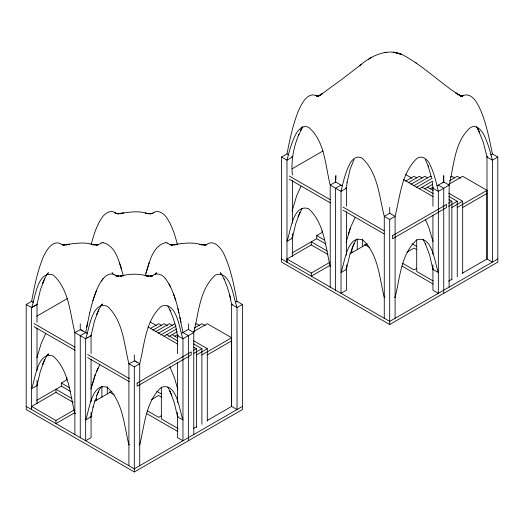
<?xml version="1.0" encoding="UTF-8"?>
<svg xmlns="http://www.w3.org/2000/svg" width="524" height="524" viewBox="0 0 524 524"><rect width="100%" height="100%" fill="white"/><g stroke="black" fill="none" stroke-linecap="round" stroke-linejoin="round"><path stroke-width="0.79" d="M62.461 244.99C53.317 237.562 45.247 251.474 42.555 258.889C37.099 272.506 34.368 287.001 31.604 301.346L26.2 304.47L26.2 409.545L134.314 471.967L242.429 409.545L242.435 304.47L237.025 301.346C233.992 285.875 231.189 270.102 224.632 255.647C221.966 248.966 213.844 238.138 206.174 244.99M37.014 403.978L37.014 380.326M37.014 370.534L37.014 328.122M37.014 322.411L37.014 304.47L40.322 290.158L44.632 278.702L42.739 283.13L43.053 282.39M74.853 434.514L74.853 332.557C69.961 313.064 69.096 289.294 53.232 275.028C37.564 269.552 35.193 298.333 31.604 307.588L31.604 409.545L31.604 406.421L55.93 392.378L73.308 402.412M80.257 437.632L80.257 335.681L85.661 332.557L89.709 312.887M80.257 323.767L80.257 329.439L87.357 333.533M91.065 412.349L91.065 437.632L85.661 440.75L85.661 338.799C89.257 329.544 91.615 300.763 107.289 306.239C123.153 320.505 124.018 344.275 128.911 363.767L128.911 465.718M91.065 401.744L91.065 359.333M91.065 353.621L91.065 335.681L94.385 321.369L98.689 309.913L96.802 314.341L97.117 313.601M134.314 471.967L134.314 366.885L128.911 363.767L134.655 360.839M134.314 354.977L134.314 360.65L139.725 363.767L139.725 465.718M177.564 412.349L177.564 437.638L182.968 440.756L182.968 338.799C179.378 329.55 177.014 300.763 161.346 306.239C145.482 320.505 144.617 344.275 139.725 363.767L134.314 366.885M177.564 402.563L177.564 362.595M177.564 353.628L177.564 335.681L175.488 325.633M188.371 440.756L188.378 335.681L182.968 332.563C178.953 314.197 176.712 294.226 165.427 278.585M193.782 434.514L193.782 332.563L188.378 329.439L188.378 323.767M230.698 299.335L229.551 294.423L231.621 304.47L231.621 406.421L207.294 420.471M315.644 95.316L317.374 96.128C307.654 90.796 301.202 104.302 298.182 111.52C292.746 125.138 289.844 139.587 286.975 153.912L281.571 157.036L281.565 262.111L389.686 324.526L497.8 262.111L497.8 157.03L492.396 153.912C489.527 139.581 486.626 125.138 481.183 111.52C478.098 104.538 472.379 91.608 462.784 95.722M292.379 256.544L292.379 233.704M292.379 223.1L292.379 180.688M292.379 174.977C290.944 161.091 293.414 147.296 298.89 134.53L298.556 135.336L302.807 126.546M330.218 287.073L330.218 185.123C325.345 165.839 324.965 141.336 308.859 127.496C303.121 124.254 297.783 129.978 295.549 134.812C291.449 142.777 289.202 151.528 286.975 160.154L286.975 262.111L286.975 258.987L311.302 244.944L327.985 254.572M335.622 290.198L335.622 188.24L341.032 185.123M346.436 264.915L346.436 290.198L341.026 293.316L341.026 191.365C343.128 182.49 345.126 173.464 349.128 165.217C351.1 160.161 356.851 154.501 362.405 158.412C377.974 173.097 379.245 196.677 384.275 216.333L384.275 318.284M346.436 255.123L346.436 211.899M346.436 206.187L346.436 188.24L347.098 182.031M389.686 324.526L389.686 219.451L384.275 216.333L389.686 213.209L389.686 207.439M395.089 318.284L395.089 216.333C400.126 196.677 401.397 173.09 416.966 158.412C422.521 154.501 428.272 160.161 430.243 165.217C434.239 173.464 436.243 182.49 438.339 191.365L438.339 293.322L432.929 290.198L432.929 264.915M432.929 254.31L432.935 215.161M432.935 206.187L432.935 188.247L432.274 182.031M443.743 293.322L443.743 188.247L438.339 185.123M449.147 287.08L449.147 185.123C454.02 165.846 454.406 141.342 470.513 127.496C476.251 124.254 481.582 129.978 483.822 134.812C487.916 142.777 490.169 151.528 492.396 160.154L492.396 262.105L486.986 258.987L486.993 157.03L483.39 142.521L477.6 128.328L479.689 132.611L479.231 131.675M443.848 175.802L443.743 181.998L436.983 185.902M345.761 187.854L346.436 188.24L341.026 191.365L330.218 185.123L335.622 181.998L336.074 175.664M75.528 413.318L74.853 413.705C69.961 394.212 69.096 370.442 53.232 356.176C37.564 350.7 35.2 379.481 31.61 388.736L37.014 385.618L40.328 371.306L44.632 359.85L42.745 364.278L43.06 363.538M129.585 444.529L128.911 444.915C124.018 425.423 123.153 401.653 107.289 387.387C91.621 381.911 89.257 410.692 85.667 419.947L91.071 416.829L93.148 406.781L93.069 407.115L95.623 398.725M330.899 265.878L330.218 266.271C325.325 246.778 324.461 223.001 308.603 208.742C292.929 203.266 290.565 232.047 286.975 241.302L292.379 238.184L295.693 223.872L299.997 212.417L298.11 216.844L298.425 216.104M384.957 297.088L384.282 297.481C379.383 277.989 378.524 254.212 362.66 239.953C346.986 234.477 344.622 263.258 341.032 272.513L346.436 269.395L349.75 255.083L354.054 243.627L352.167 248.055L352.482 247.315M347.052 182.463L350.183 169.01L354.021 159.473M86.65 327.31L87.652 322.273M89.702 312.887C92.113 302.938 94.72 292.877 99.632 283.825C102.409 278.611 108.376 271.236 114.953 274.976M36.877 357.813L41.213 343.475L45.575 333.762M91.111 244.78C93.514 235.728 96.213 226.551 101.342 218.626C104.099 213.838 110.911 208.69 116.001 213.373M90.934 389.024L95.27 374.686L99.632 364.973M145.168 275.991C149.157 264.181 151.587 246.49 165.433 242.658M292.065 211.061L296.577 196.042L300.94 186.328M346.128 242.271L350.635 227.252L354.997 217.539M91.824 385.638L95.27 374.686M145.882 273.279L149.327 262.327M92.899 300.697L96.612 290.099M348.27 234.411L350.641 227.252M96.802 395.489L98.689 391.061L97.117 394.749M96.612 371.247L98.06 368.005M44.239 279.62L46.774 274.72M44.239 360.767L46.774 355.868M98.296 310.83L100.831 305.931M98.296 391.978L100.837 387.079M299.604 213.334L302.145 208.434M353.667 244.544L356.202 239.645M301.228 129.421L300.697 130.391L302.21 127.627M101.342 281.041L103.208 278.585M100.628 306.173L102.115 304.228L101.538 304.929M47.481 354.866L48.057 354.165M46.918 274.36L48.431 272.762L47.841 273.371M46.918 355.508L48.437 353.91L47.841 354.519M155.032 274.36L156.552 272.762L155.956 273.371M101.898 304.582L102.494 303.972M361.39 64.269L359.536 65.736C371.189 55.734 387.852 47.429 402.956 54.987C422.894 65.644 439.145 81.96 458.009 94.353L455.71 92.761L461.1 96.187L457.852 94.248M98.053 244.99L101.342 242.966M152.635 213.373C157.717 208.69 164.536 213.838 167.294 218.626C172.422 226.551 175.121 235.728 177.525 244.78M152.117 276.194C156.054 271.917 162.499 274.432 165.433 278.585M359.929 65.428L342.048 79.235L320.249 95.067L322.548 93.56L318.264 96.187L321.52 94.248M371.844 57.267L368.627 59.192M31.944 307.398L32.285 307.202M32.96 306.809L33.294 306.612M33.634 306.422L34.309 306.029M34.65 305.833L34.984 305.636M35.324 305.446L35.658 305.25M35.999 305.053L37.014 304.47L36.339 304.077M37.014 304.47L31.61 307.588L26.2 304.47M36.759 316.214L67.648 298.379M292.13 168.78L323.02 150.945M90.397 335.288L91.071 335.681L85.661 338.799L74.853 332.557L75.187 332.36M335.288 182.195L335.629 181.998L342.382 185.902M74.853 332.557L80.598 329.629M87.691 337.633L88.032 337.436M90.056 336.264L90.397 336.067M90.731 335.871L91.071 335.681M346.102 188.437L346.436 188.24M150.303 328.528L158.641 323.714L161.346 325.28M405.668 181.094L414.012 176.28L416.711 177.839M36.732 400.343L61.341 386.136L61.341 383.018L66.745 379.893L66.745 377.555M152.929 330.14L164.051 323.714L167.425 325.666M292.097 252.909L316.706 238.702L316.706 235.584L322.109 232.459L322.109 230.901M408.294 182.699L419.416 176.28L422.121 177.839M155.556 331.744L169.455 323.714L172.835 325.666M410.921 184.304L424.82 176.28L427.525 177.839M158.183 333.349L174.859 323.714M413.547 185.909L430.23 176.28L431.579 177.06M160.803 334.954L176.097 326.125M416.174 187.52L432.156 178.284M164.051 336.198L176.634 328.934M419.416 188.764L432.7 181.094M168.78 336.591L177.178 331.744M424.82 188.764L432.542 184.304M174.859 336.198L177.721 334.548M195.092 324.52L196.487 323.714L199.86 325.666M430.23 188.764L433.086 187.114M450.463 177.086L451.852 176.28L454.557 177.839M128.911 363.767L129.251 363.571M389.345 213.406L390.02 213.406M442.394 182.784L444.083 182.195M177.905 335.871L177.564 335.681L178.239 335.288M181.278 333.533L188.378 329.439M231.962 304.667L231.621 304.47L232.296 304.077M235.676 302.125L237.031 301.346M433.269 188.437L432.929 188.24L433.61 187.854M487.667 156.643L486.993 157.036L487.327 157.226M490.706 154.888L492.396 153.912M194.247 328.129L201.891 323.714L205.27 325.666M449.612 180.695L457.256 176.28L460.635 178.232M193.395 331.744L207.294 323.714L231.621 337.757L231.621 406.421L237.025 409.539L237.025 307.588C233.442 298.333 231.071 269.552 215.403 275.028C199.539 289.294 198.675 313.064 193.782 332.557L182.968 338.799L177.564 335.681M448.76 184.304L462.666 176.28L486.993 190.323L486.993 258.987L462.666 273.03M242.435 304.47L237.025 307.588L231.621 304.47M389.686 219.451L395.089 216.333L389.686 213.209M497.8 157.03L492.396 160.154L486.993 157.03M31.604 406.421L55.93 420.471L74.696 409.637M286.975 258.987L311.302 273.037L330.068 262.197M74.696 412.755L55.93 423.589L55.93 420.471M94.451 401.351L112.018 391.212M330.068 265.321L311.302 276.155L311.302 273.037M349.816 253.917L367.383 243.771M193.782 350.242L196.487 348.683L196.487 427.394M448.472 203.201L451.852 201.249L451.852 279.954M193.782 353.366L201.891 348.683L201.891 424.27M448.472 206.318L457.256 201.249L457.256 276.836M196.487 354.925L207.294 348.683L207.294 421.145M451.852 207.491L462.666 201.249L462.666 273.711M201.891 354.925L231.621 337.757M457.256 207.491L486.993 190.323M207.294 354.925L231.621 340.882M462.666 207.491L486.993 193.448M151.632 399.543L158.641 395.502L161.444 397.12M407.004 252.109L414.012 248.068L416.816 249.686M161.444 415.729L158.641 417.346L147.434 410.875M416.816 268.295L414.012 269.912L402.799 263.441M171.518 394.749L171.833 395.489L169.946 391.061L174.25 402.517L177.564 416.829L178.239 416.436M425.318 243.627L429.621 255.083L432.929 269.395L433.61 269.002M193.782 428.272L196.487 426.713M448.472 281.224L451.852 279.272M134.314 468.842L242.429 406.428M389.686 321.409L497.8 258.994M320.55 94.824L317.177 96.154L319.286 95.669L316.909 95.892M153.971 212.521L151.534 213.681L152.242 213.34M151.842 213.392L150.427 213.753L152.287 213.458L149.713 213.858L151.567 213.576L146.458 213.334L148.554 213.74L145.345 213.111L147.447 213.55C137.439 210.052 127.122 212.829 117.068 213.576L118.922 213.858L116.348 213.458L118.208 213.753L116.793 213.392M97.785 244.603L96.37 244.963L98.23 244.669L95.65 245.068L97.51 244.787L92.401 244.544L94.497 244.95L91.287 244.322L93.39 244.76C83.382 241.263 73.065 244.033 63.011 244.787L64.865 245.068L62.291 244.669L64.144 244.963L62.736 244.603M205.899 244.603L204.484 244.963L206.345 244.669L203.771 245.068L205.624 244.787L200.515 244.544L202.611 244.95L199.402 244.322L201.504 244.76C191.751 241.531 181.651 243.601 171.859 244.865M317.976 95.951L320.099 95.427L317.177 96.154M151.135 276.017L150.427 276.168L152.287 275.879L149.713 276.279L151.567 275.997L146.458 275.755L148.554 276.161L145.345 275.532L147.447 275.971C138.867 273.613 129.769 273.613 121.188 275.971L123.291 275.532L120.081 276.161L122.177 275.755L117.068 275.997L118.922 276.279L116.348 275.879L118.208 276.168L117.494 276.017M462.135 95.892L461.349 96.056L463.249 95.8M101.342 242.966L103.208 242.658M386.175 52.243L384.275 52.551M461.677 95.905L460.085 95.669L462.188 96.154L459.273 95.427L462.188 96.154M103.202 242.658C117.062 246.47 119.465 264.181 123.468 275.991M316.123 95.8L318.022 96.056L316.437 95.643M171.125 244.787L172.986 245.068L170.405 244.669L172.265 244.963L171.558 244.806M165.427 242.658L167.294 242.966M399.655 53.756L401.581 54.404L398.207 53.271M461.395 95.951L458.814 94.824M167.294 242.966L170.582 244.99M116.394 213.34L117.101 213.681L114.664 212.521M448.76 193.225L462.666 201.249M448.917 196.434L457.256 201.249M432.935 188.247L438.339 191.365L449.147 185.123L443.743 182.005L443.297 175.664M405.668 174.584L411.923 178.199M427.525 187.206L433.086 190.415M449.068 199.644L451.852 201.249M422.121 187.206L433.237 193.625M403.473 179.562L433.151 196.697M286.975 153.912L288.665 154.888M291.704 156.643L292.379 157.036L286.975 160.154L281.571 157.036M411.982 243.771L416.711 246.503M289.353 176.09L330.336 199.755M343.056 207.098L384.04 230.763M289.353 179.215L330.336 202.873M343.056 210.216L384.04 233.881M433.394 281.106L416.711 271.471L416.711 239.776M364.599 244.505L369.544 247.361M402.052 266.127L433.145 284.08M316.706 235.584L324.349 239.999M316.706 238.702L325.738 243.922M327.284 251.055L311.302 241.826L311.302 244.944M291.704 237.791L292.379 238.184M345.761 269.002L346.436 269.395M394.415 297.088L395.089 297.481C399.982 277.989 400.847 254.212 416.711 239.953C432.385 234.477 434.75 263.258 438.339 272.513L432.929 269.395M281.565 258.987L389.686 321.409M193.395 340.659L207.294 348.683M193.553 343.868L201.891 348.683M150.303 322.024L156.558 325.633M172.16 334.639L177.721 337.849M193.703 347.078L196.487 348.683M166.75 334.639L177.872 341.059M148.109 326.996L177.787 344.13M31.944 301.542L32.285 301.739M33.294 302.322L31.604 301.346M80.932 329.825L81.613 330.218M82.622 330.801L82.962 330.998M86.002 332.753L86.342 332.95M134.995 361.036L135.67 361.429M136.685 362.012L137.019 362.208M156.617 391.212L161.346 393.943M33.981 323.524L74.971 347.189M87.691 354.532L129.382 378.603M33.981 326.649L74.971 350.307M87.691 357.656L129.382 381.721M178.029 428.54L161.346 418.905L161.346 387.21M109.228 391.945L114.18 394.801M146.681 413.567L177.774 431.514M61.341 383.018L69.679 387.832M61.341 386.136L70.373 391.356M71.919 398.489L55.93 389.26L55.93 392.378M36.339 385.225L37.014 385.618M90.397 416.436L91.071 416.829M139.05 444.529L139.725 444.915C144.617 425.423 145.482 401.646 161.346 387.387C177.014 381.911 179.378 410.692 182.968 419.947L177.564 416.829M26.2 406.421L134.314 468.842M415.231 62.271L416.58 63.221M114.946 274.976L116.525 276.2M220.794 273.371L220.198 272.762L221.718 274.36M112.68 273.371L112.084 272.762L113.603 274.36M423.169 239.645L425.704 244.544M221.862 274.72L224.396 279.62M167.804 305.931L170.339 310.83M167.804 387.079L170.339 391.978M476.565 126.546L478.674 130.391M477.161 127.627L478.143 129.421M425.318 219.359L428.73 227.252L433.066 241.59M169.003 283.825L170.575 286.857M169.946 366.793L174.63 378.315L177.878 389.705M425.35 159.473L428.508 166.822L428.134 165.839L431.35 177.328M224.003 278.702L227.069 286.373L229.623 294.757M169.946 309.913L173.012 317.577L175.566 325.967M173.365 293.538L175.737 300.697M119.308 262.327L121.673 269.487M177.878 308.557L178.926 312.887M179.961 317.465L180.977 322.273M335.517 175.802L335.629 181.998M362.654 239.481L362.654 246.503M357.25 238.702L357.25 249.627M351.846 248.848L351.846 252.745M107.289 386.614L107.289 393.943M101.885 386.136L101.885 397.061M96.475 395.502L96.475 400.185M137.157 383.09L137.15 386.214L191.214 355.003L191.214 351.879L137.157 383.09M392.522 235.656L392.522 238.774L446.579 207.57L446.579 204.445L392.522 235.656M123.291 213.111L120.081 213.74L123.291 213.111M69.234 244.322L66.024 244.95L69.234 244.322M177.348 244.322L174.138 244.95L177.348 244.322M394.801 52.505L393.19 52.243L400.153 53.887L394.801 52.505"/></g></svg>
